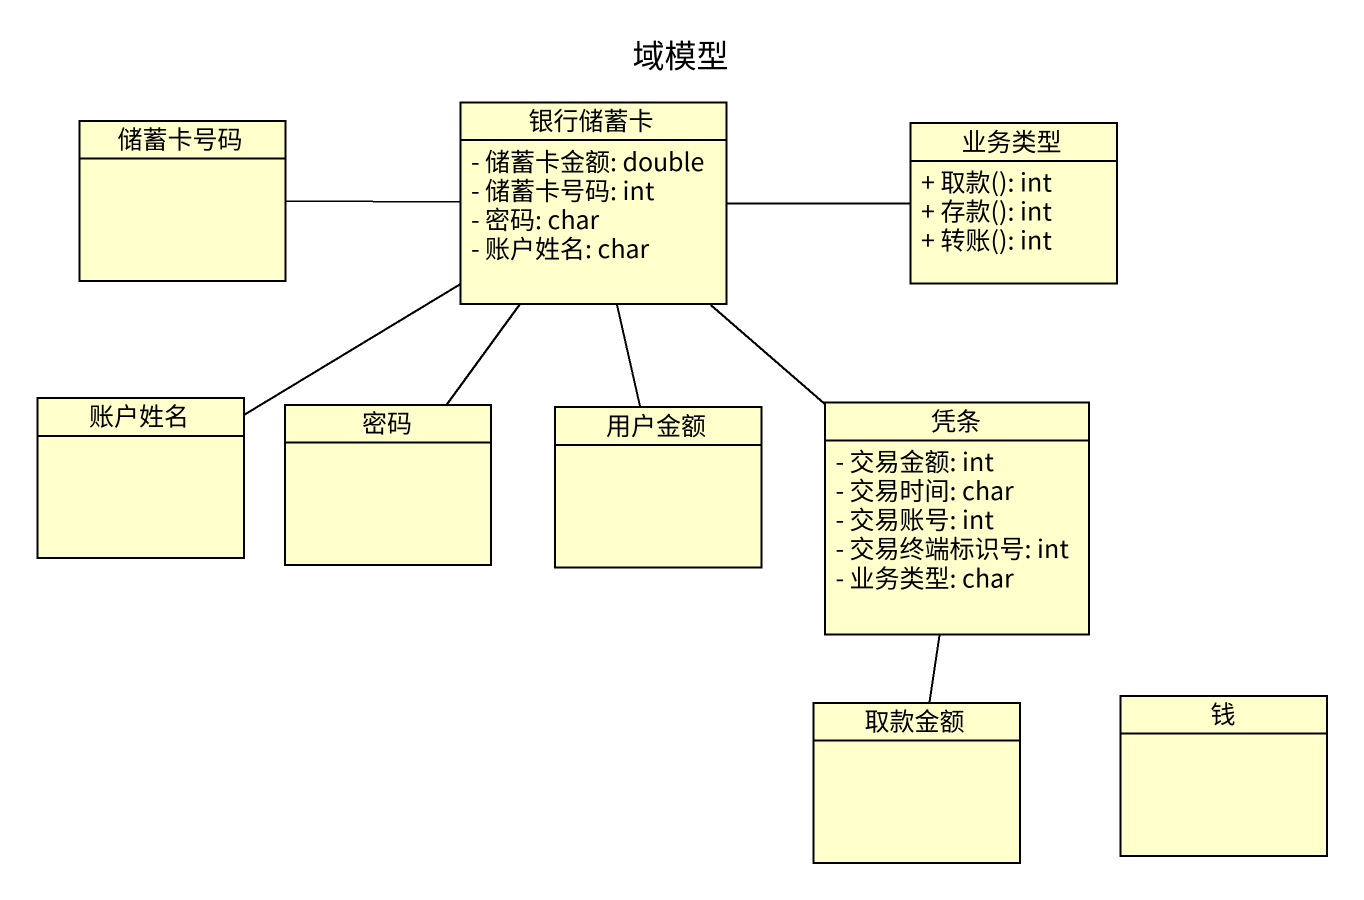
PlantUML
@startuml
title 域模型
hide circle
hide empty members
skinparam classAttributeIconSize 0
class 储蓄卡号码
class 银行储蓄卡 {
  - 储蓄卡金额: double
  - 储蓄卡号码: int
  - 密码: char
  - 账户姓名: char
}
class 业务类型 {
  + 取款(): int
  + 存款(): int
  + 转账(): int
}
class 账户姓名
class 密码
class 用户金额
class 凭条 {
  - 交易金额: int
  - 交易时间: char
  - 交易账号: int
  - 交易终端标识号: int
  - 业务类型: char
}
class 取款金额
class 钱
银行储蓄卡 -left- 储蓄卡号码
银行储蓄卡 -right- 业务类型
银行储蓄卡 -- 账户姓名
银行储蓄卡 -- 密码
银行储蓄卡 -- 用户金额
银行储蓄卡 -- 凭条
凭条 -- 取款金额
@enduml
